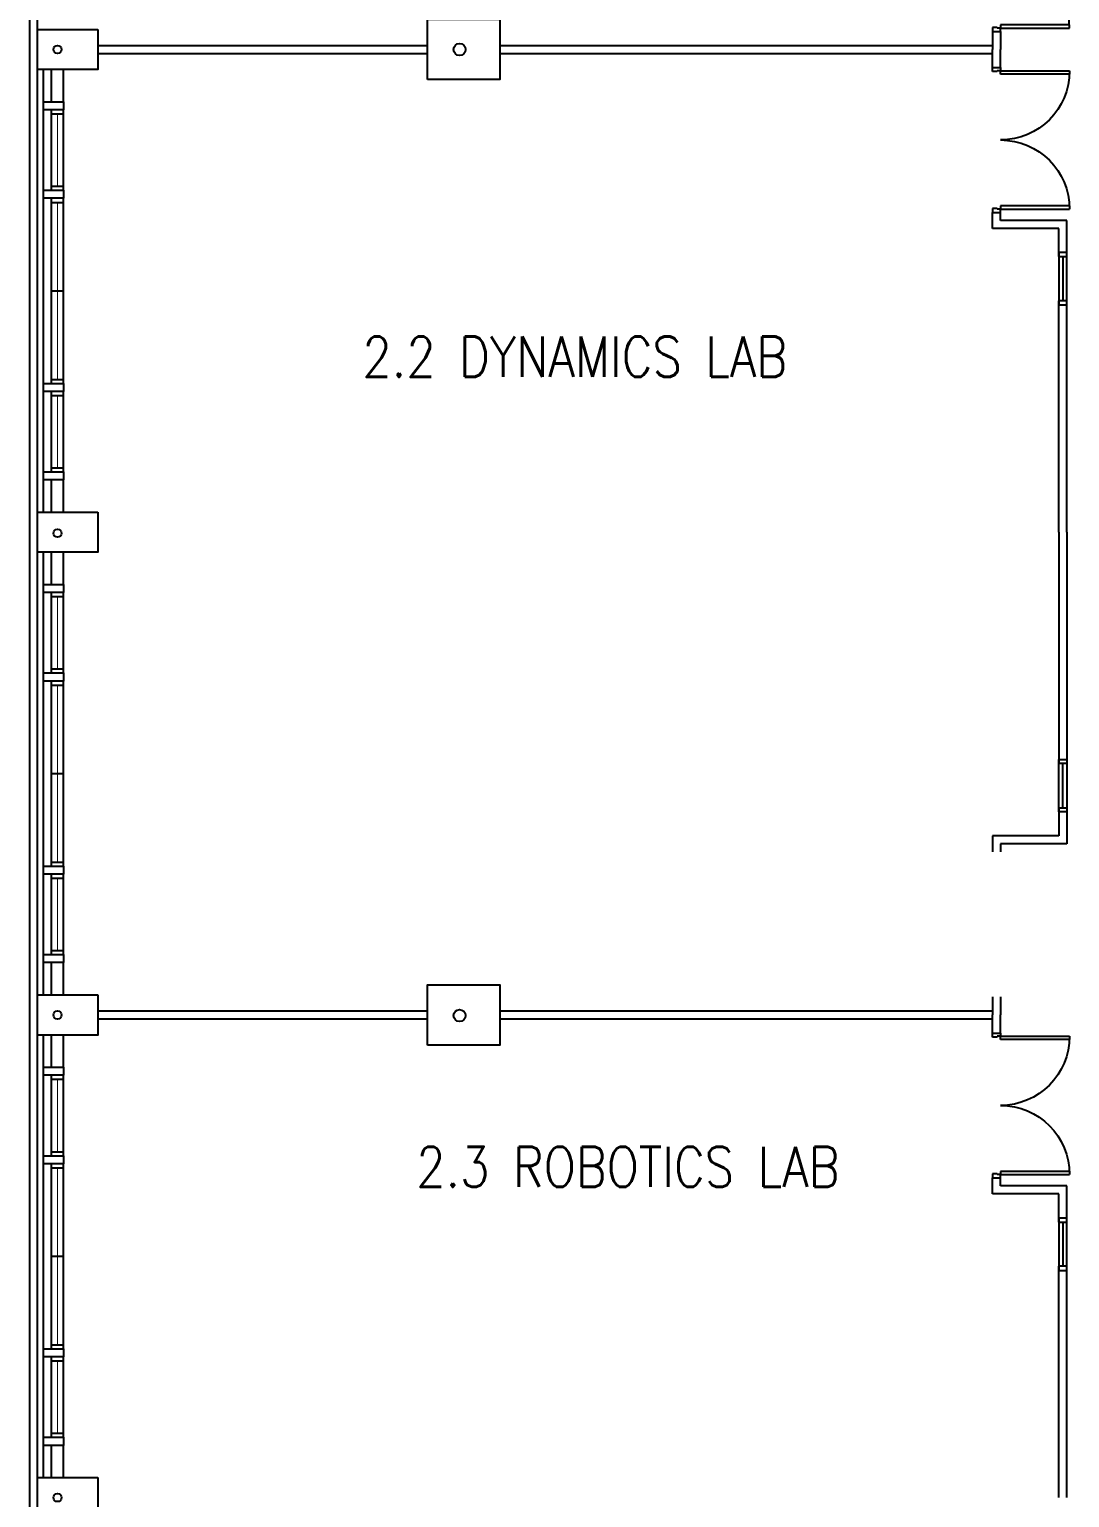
# Model space of a CAD drawing. Extents: x 1845062 to 1967303, y -845223 to -764674.
# Drawn here: x 1845065 to 1858000, y -820424 to -802174 of the extents above; entities that cross this region are included whole.
import ezdxf

# ---------------------------------------------------------------- set-up
doc = ezdxf.new("R2010")
doc.units = 0
doc.header["$LTSCALE"] = 12
doc.header["$MEASUREMENT"] = 0
doc.layers.get('0').update_dxf_attribs({"linetype": 'CONTINUOUS'})
for name, color, linetype in [('COL', 3, 'CONTINUOUS'), ('DR', 7, 'CONTINUOUS'), ('LINE', 7, 'CONTINUOUS'), ('partition', 7, 'CONTINUOUS'), ('RWDP', 145, 'CONTINUOUS'), ('stair', 7, 'CONTINUOUS'), ('T50', 4, 'CONTINUOUS'), ('WALL', 2, 'CONTINUOUS'), ('WIN', 5, 'CONTINUOUS')]:
    doc.layers.add(name, color=color, linetype=linetype)
doc.styles.add('ROMANS', font='romans')

# ---------------------------------------------------------------- blocks, each defined once
blk = doc.blocks.new('FG')
at = {"layer": 'LINE', "linetype": 'Continuous'}
for points in [[(0, 0), (50, 0), (50, 100), (0, 100)], [(600, 0), (650, 0), (650, 100), (600, 100)]]:
    blk.add_lwpolyline(points, close=True, dxfattribs=at)
at = {"layer": 'LINE', "color": 5, "linetype": 'Continuous'}
for points in [[(600, 100), (50, 100)], [(50, 0), (600, 0)]]:
    blk.add_lwpolyline(points, dxfattribs=at)
at = {"layer": 'LINE', "color": 1, "linetype": 'Continuous'}
blk.add_lwpolyline([(50, 50), (600, 50)], dxfattribs=at)
blk = doc.blocks.new('D1800-A')
at = {"layer": 'DR'}
for p, q in [((0, 0), (100, 0)), ((0, -50), (0, 0)), ((100, 0), (100, -40)), ((60, -50), (0, -50)), ((100, -40), (60, -40)), ((60, -40), (60, -50)), ((100, -40), (960, -40)), ((100, -80), (100, -40)), ((959, -80), (100, -80)), ((60, -1750), (0, -1750)), ((0, -1750), (0, -1800)), ((0, -1800), (100, -1800)), ((60, -1760), (60, -1750)), ((100, -1760), (60, -1760)), ((959, -1720), (100, -1720)), ((100, -1720), (100, -1760)), ((100, -1760), (960, -1760)), ((100, -1800), (100, -1760))]:
    blk.add_line(p, q, dxfattribs=at)
for centre, start, end in [((100, -40), 270.0001, 0), ((100, -1760), 0, 90)]:
    blk.add_arc(centre, 860, start, end, dxfattribs=at)

msp = doc.modelspace()

# ---------------------------------------------------------------- linework, layer by layer
at = {"color": 0, "linetype": 'Continuous'}
for p, q in [((1845064.7, -791074.1), (1845064.7, -837774.1)), ((1857039.7, -804649.1), (1857039.7, -804449.1)), ((1857139.7, -804549.1), (1857139.7, -804451)), ((1857039.7, -812199.1), (1857039.7, -812399.1)), ((1857139.7, -812299.1), (1857139.7, -812397.2)), ((1857039.7, -816649.1), (1857039.7, -816449.1)), ((1857139.7, -816549.1), (1857139.7, -816451))]:
    msp.add_line(p, q, dxfattribs=at)
at = {"color": 0}
for p, q in [((1845239.7, -808174.1), (1845239.7, -802674.1)), ((1845239.7, -814174.1), (1845239.7, -808674.1)), ((1845239.7, -820174.1), (1845239.7, -814674.1))]:
    msp.add_line(p, q, dxfattribs=at)
at = {"layer": 'COL', "color": 0}
for points in [[(1850014.7, -802799.1), (1850014.7, -802049.1), (1850914.7, -802049.1), (1850914.7, -802799.1)], [(1845914.7, -802174.1), (1845914.7, -802674.1), (1845164.7, -802674.1), (1845164.7, -802174.1)], [(1845914.7, -808174.1), (1845914.7, -808674.1), (1845164.7, -808674.1), (1845164.7, -808174.1)], [(1850014.7, -814799.1), (1850014.7, -814049.1), (1850914.7, -814049.1), (1850914.7, -814799.1)], [(1845914.7, -814174.1), (1845914.7, -814674.1), (1845164.7, -814674.1), (1845164.7, -814174.1)], [(1845914.7, -820174.1), (1845914.7, -820674.1), (1845164.7, -820674.1), (1845164.7, -820174.1)]]:
    msp.add_lwpolyline(points, close=True, dxfattribs=at)
at = {"layer": 'LINE', "color": 0, "linetype": 'Continuous'}
msp.add_line((1845162.4, -791074.1), (1845162.4, -837774.1), dxfattribs=at)
at = {"layer": 'partition', "color": 0}
for p, q in [((1845914.7, -802374.1), (1850014.7, -802374.1)), ((1850914.7, -802374.1), (1857039.7, -802374.1)), ((1845914.7, -802474.1), (1850014.7, -802474.1)), ((1850914.7, -802474.1), (1857039.7, -802474.1)), ((1845914.7, -814374.1), (1850014.7, -814374.1)), ((1845914.7, -814474.1), (1850014.7, -814474.1)), ((1850914.7, -814374.1), (1857039.7, -814374.1)), ((1850914.7, -814474.1), (1857039.7, -814474.1))]:
    msp.add_line(p, q, dxfattribs=at)
at = {"layer": 'partition', "color": 0, "linetype": 'Continuous'}
for p, q in [((1857964.7, -804549.1), (1857139.7, -804549.1)), ((1857864.7, -804649.1), (1857039.7, -804649.1)), ((1857864.7, -812199.1), (1857039.7, -812199.1)), ((1857964.7, -812299.1), (1857139.7, -812299.1)), ((1857864.7, -816649.1), (1857039.7, -816649.1)), ((1857964.7, -816549.1), (1857139.7, -816549.1))]:
    msp.add_line(p, q, dxfattribs=at)
at = {"layer": 'RWDP', "color": 0}
for centre, radius in [((1845414.7, -802424.1), 50), ((1850414.7, -802424.1), 75), ((1845414.7, -808437.5), 50), ((1845414.7, -814425), 50), ((1850414.7, -814432.2), 75), ((1845414.7, -820424.1), 50)]:
    msp.add_circle(centre, radius, dxfattribs=at)
at = {"layer": 'stair', "color": 0}
for p, q in [((1857039.7, -802199.1), (1857039.7, -802424.1)), ((1857139.7, -802199.1), (1857139.7, -802424.1)), ((1857039.7, -802649.1), (1857039.7, -802424.1)), ((1857139.7, -802649.1), (1857139.7, -802424.1)), ((1857964.7, -804999.1), (1857964.7, -804549.1)), ((1857864.7, -804999.1), (1857864.7, -804649.1)), ((1857864.7, -808424.1), (1857864.7, -805549.1)), ((1857964.7, -808424.1), (1857964.7, -805549.1)), ((1857864.7, -808424.1), (1857864.7, -811299.1)), ((1857964.7, -808424.1), (1857964.7, -811299.1)), ((1857864.7, -811849.1), (1857864.7, -812199.1)), ((1857964.7, -811849.1), (1857964.7, -812299.1)), ((1857039.7, -814199.1), (1857039.7, -814424.1)), ((1857139.7, -814199.1), (1857139.7, -814424.1)), ((1857039.7, -814649.1), (1857039.7, -814424.1)), ((1857139.7, -814649.1), (1857139.7, -814424.1)), ((1857864.7, -816999.1), (1857864.7, -816649.1)), ((1857964.7, -816999.1), (1857964.7, -816549.1)), ((1857864.7, -820424.1), (1857864.7, -817549.1)), ((1857964.7, -820424.1), (1857964.7, -817549.1))]:
    msp.add_line(p, q, dxfattribs=at)
at = {"layer": 'WALL', "color": 0}
for p, q in [((1845339.7, -803074.1), (1845339.7, -802674.1)), ((1845489.7, -803074.1), (1845489.7, -802674.1)), ((1845339.7, -808174.1), (1845339.7, -807774.1)), ((1845489.7, -808174.1), (1845489.7, -807774.1)), ((1845339.7, -809074.1), (1845339.7, -808674.1)), ((1845489.7, -809074.1), (1845489.7, -808674.1)), ((1845339.7, -814174.1), (1845339.7, -813774.1)), ((1845489.7, -814174.1), (1845489.7, -813774.1)), ((1845339.7, -815074.1), (1845339.7, -814674.1)), ((1845489.7, -815074.1), (1845489.7, -814674.1)), ((1845339.7, -820174.1), (1845339.7, -819774.1)), ((1845489.7, -820174.1), (1845489.7, -819774.1))]:
    msp.add_line(p, q, dxfattribs=at)
for points in [[(1845239.7, -803074.1), (1845489.7, -803074.1), (1845489.7, -803174.1), (1845239.7, -803174.1)], [(1845239.7, -804174.1), (1845489.7, -804174.1), (1845489.7, -804274.1), (1845239.7, -804274.1)], [(1845239.7, -806574.1), (1845489.7, -806574.1), (1845489.7, -806674.1), (1845239.7, -806674.1)], [(1845239.7, -807674.1), (1845489.7, -807674.1), (1845489.7, -807774.1), (1845239.7, -807774.1)], [(1845239.7, -809074.1), (1845489.7, -809074.1), (1845489.7, -809174.1), (1845239.7, -809174.1)], [(1845239.7, -810174.1), (1845489.7, -810174.1), (1845489.7, -810274.1), (1845239.7, -810274.1)], [(1845239.7, -812574.1), (1845489.7, -812574.1), (1845489.7, -812674.1), (1845239.7, -812674.1)], [(1845239.7, -813674.1), (1845489.7, -813674.1), (1845489.7, -813774.1), (1845239.7, -813774.1)], [(1845239.7, -815074.1), (1845489.7, -815074.1), (1845489.7, -815174.1), (1845239.7, -815174.1)], [(1845239.7, -816174.1), (1845489.7, -816174.1), (1845489.7, -816274.1), (1845239.7, -816274.1)], [(1845239.7, -818574.1), (1845489.7, -818574.1), (1845489.7, -818674.1), (1845239.7, -818674.1)], [(1845239.7, -819674.1), (1845489.7, -819674.1), (1845489.7, -819774.1), (1845239.7, -819774.1)]]:
    msp.add_lwpolyline(points, close=True, dxfattribs=at)
at = {"layer": 'WIN', "color": 0}
for p, q in [((1845339.7, -804174.1), (1845339.7, -803174.1)), ((1845489.7, -804174.1), (1845489.7, -803174.1)), ((1845339.7, -803224.1), (1845489.7, -803224.1)), ((1845339.7, -804124.1), (1845489.7, -804124.1)), ((1845339.7, -806574.1), (1845339.7, -804274.1)), ((1845489.7, -806574.1), (1845489.7, -804274.1)), ((1845339.7, -804324.1), (1845489.7, -804324.1)), ((1845339.7, -805424.1), (1845489.7, -805424.1)), ((1845339.7, -806524.1), (1845489.7, -806524.1)), ((1845339.7, -807674.1), (1845339.7, -806674.1)), ((1845339.7, -806724.1), (1845489.7, -806724.1)), ((1845489.7, -807674.1), (1845489.7, -806674.1)), ((1845339.7, -807624.1), (1845489.7, -807624.1)), ((1845339.7, -810174.1), (1845339.7, -809174.1)), ((1845489.7, -810174.1), (1845489.7, -809174.1)), ((1845339.7, -809224.1), (1845489.7, -809224.1)), ((1845339.7, -810124.1), (1845489.7, -810124.1)), ((1845339.7, -812574.1), (1845339.7, -810274.1)), ((1845489.7, -812574.1), (1845489.7, -810274.1)), ((1845339.7, -810324.1), (1845489.7, -810324.1)), ((1845339.7, -811424.1), (1845489.7, -811424.1)), ((1845339.7, -812524.1), (1845489.7, -812524.1)), ((1845339.7, -813674.1), (1845339.7, -812674.1)), ((1845339.7, -812724.1), (1845489.7, -812724.1)), ((1845489.7, -813674.1), (1845489.7, -812674.1)), ((1845339.7, -813624.1), (1845489.7, -813624.1)), ((1845339.7, -816174.1), (1845339.7, -815174.1)), ((1845339.7, -815224.1), (1845489.7, -815224.1)), ((1845489.7, -816174.1), (1845489.7, -815174.1)), ((1845339.7, -816124.1), (1845489.7, -816124.1)), ((1845339.7, -818574.1), (1845339.7, -816274.1)), ((1845489.7, -818574.1), (1845489.7, -816274.1)), ((1845339.7, -816324.1), (1845489.7, -816324.1)), ((1845339.7, -817424.1), (1845489.7, -817424.1)), ((1845339.7, -818524.1), (1845489.7, -818524.1)), ((1845339.7, -819674.1), (1845339.7, -818674.1)), ((1845489.7, -819674.1), (1845489.7, -818674.1)), ((1845339.7, -818724.1), (1845489.7, -818724.1)), ((1845339.7, -819624.1), (1845489.7, -819624.1))]:
    msp.add_line(p, q, dxfattribs=at)
at = {"layer": 'WIN', "color": 0, "const_width": 10, "flags": 128}
for points in [[(1845414.7, -804124.1), (1845414.7, -803224.1)], [(1845414.7, -806524.1), (1845414.7, -804324.1)], [(1845414.7, -806724.1), (1845414.7, -807624.1)], [(1845414.7, -810124.1), (1845414.7, -809224.1)], [(1845414.7, -812524.1), (1845414.7, -810324.1)], [(1845414.7, -812724.1), (1845414.7, -813624.1)], [(1845414.7, -816124.1), (1845414.7, -815224.1)], [(1845414.7, -818524.1), (1845414.7, -816324.1)], [(1845414.7, -818724.1), (1845414.7, -819624.1)]]:
    msp.add_lwpolyline(points, dxfattribs=at)

# ---------------------------------------------------------------- block references
at = {"layer": 'LINE', "color": 0, "linetype": 'Continuous', "rotation": 270}
for p in [(1857864.7, -804949.1), (1857864.7, -816949.1)]:
    msp.add_blockref('FG', p, dxfattribs=at)
at = {"layer": 'LINE', "color": 0, "linetype": 'Continuous', "xscale": -1, "rotation": 270}
msp.add_blockref('FG', (1857864.7, -811899.1), dxfattribs=at)
at = {"layer": 'stair', "color": 0}
msp.add_blockref('D1800-A', (1857039.7, -800399.1), dxfattribs=at)
at = {"layer": 'stair', "color": 0, "xscale": -1, "rotation": 180}
for p in [(1857039.7, -804449.1), (1857039.7, -816449.1)]:
    msp.add_blockref('D1800-A', p, dxfattribs=at)

# ---------------------------------------------------------------- texts
at = {"layer": 'T50', "color": 0, "style": 'ROMANS', "width": 0.85}
for s, p in [('2.2 DYNAMICS LAB', (1849205.9, -806493.6)), ('2.3 ROBOTICS LAB', (1849874.5, -816562.4))]:
    msp.add_text(s, height=500, dxfattribs=at).set_placement(p)

doc.saveas('drawing.dxf')
